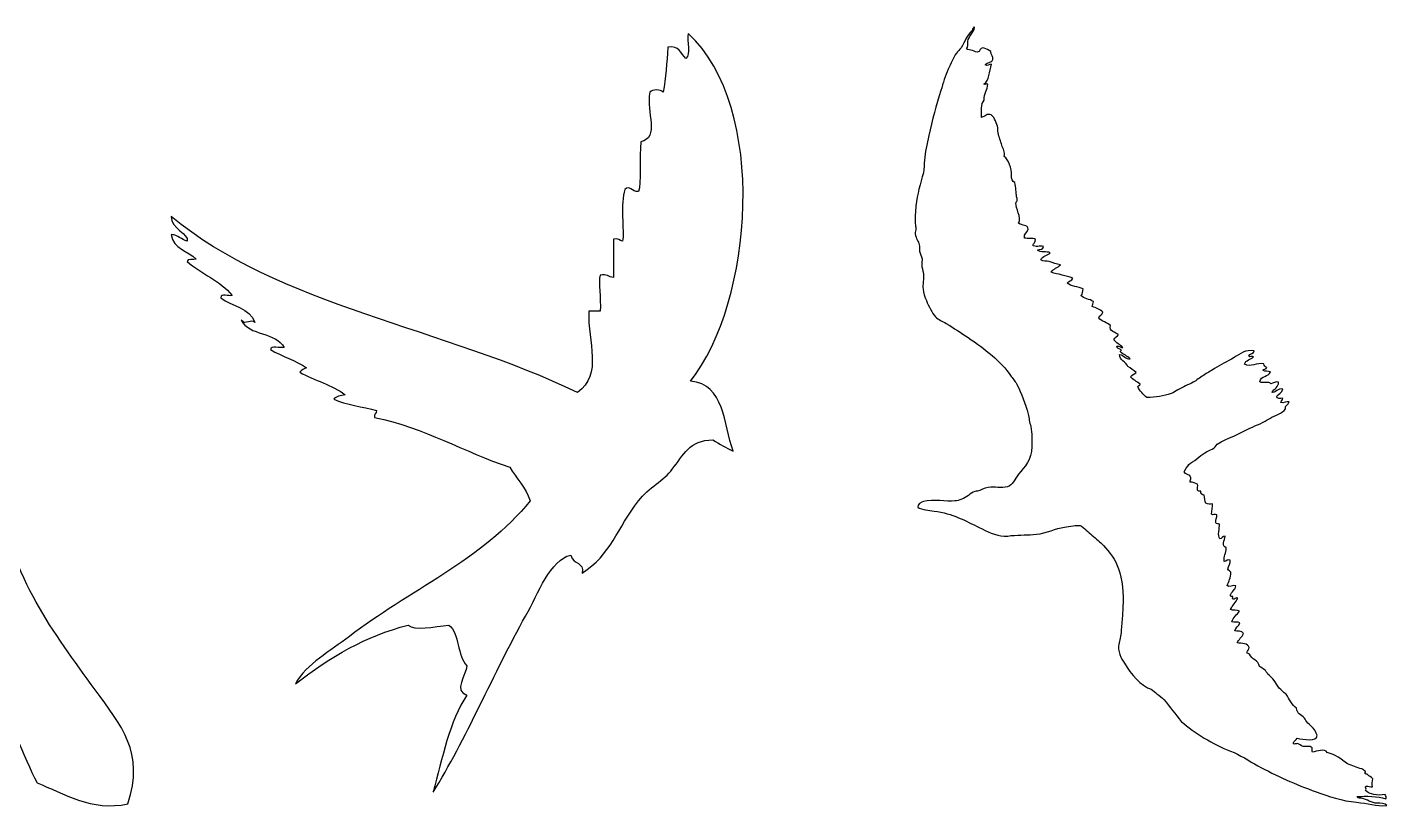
# Model space of a CAD drawing. Header units: centimetres. Extents: x -64 to 65, y -66 to 66.
# Drawn here: x -0.64 to 8.38, y 54.73 to 59.93 of the extents above; entities that cross this region are included whole.
import ezdxf

# ---------------------------------------------------------------- set-up
doc = ezdxf.new("R2010")
doc.units = ezdxf.units.CM
doc.header["$MEASUREMENT"] = 0
doc.layers.add('Layer 1', color=7, linetype='Continuous')

msp = doc.modelspace()

# ---------------------------------------------------------------- linework, layer by layer
at = {"layer": 'Layer 1'}
for points, knots in [([(0.02969, 54.78486), (-0.20883, 54.73226), (-0.39989, 54.85791), (-0.57128, 54.92355), (-0.57128, 54.92355), (-0.66169, 55.1031), (-0.7531, 55.34278), (-0.86409, 55.60157), (-0.86409, 55.60157), (-0.95405, 55.81141), (-1.03528, 56.11248), (-1.15685, 56.26417), (-1.15685, 56.26417), (-1.22842, 56.35349), (-1.37481, 56.41461), (-1.49586, 56.49531), (-1.49586, 56.49531), (-1.61744, 56.57635), (-1.73621, 56.70153), (-1.88115, 56.68023), (-1.88115, 56.68023), (-2.07321, 56.65203), (-2.13327, 56.36172), (-2.28178, 56.24877), (-2.28178, 56.24877), (-2.28178, 56.19225), (-2.28178, 56.13577), (-2.28178, 56.07925), (-2.28178, 56.07925), (-2.31536, 56.03065), (-2.37132, 56.00437), (-2.43587, 55.98678), (-2.43587, 55.98678), (-2.37832, 56.04221), (-2.34258, 56.11947), (-2.35882, 56.24874), (-2.35882, 56.24874), (-2.46449, 56.28922), (-2.64306, 56.2788), (-2.60536, 56.12544), (-2.60536, 56.12544), (-2.67987, 56.2816), (-2.50238, 56.38611), (-2.35882, 56.32576), (-2.35882, 56.32576), (-2.21592, 56.43969), (-2.11509, 56.59574), (-2.00438, 56.74184), (-2.00438, 56.74184), (-2.51476, 56.89472), (-3.01504, 57.48053), (-3.09843, 58.08248), (-3.09843, 58.08248), (-3.11031, 58.16802), (-3.11565, 58.30129), (-3.09843, 58.37527), (-3.09843, 58.37527), (-3.06086, 58.53698), (-2.94198, 58.66401), (-2.95976, 58.82215), (-2.95976, 58.82215), (-2.97304, 58.94071), (-3.09398, 59.02376), (-3.11385, 59.13034), (-3.11385, 59.13034), (-3.2291, 59.16402), (-3.40947, 59.13264), (-3.49911, 59.19199), (-3.49911, 59.19199), (-3.42175, 59.3182), (-3.2884, 59.28788), (-3.1755, 59.34608), (-3.1755, 59.34608), (-3.08684, 59.39183), (-3.05858, 59.48208), (-2.97516, 59.5464), (-2.97516, 59.5464), (-2.76146, 59.71129), (-2.40824, 59.66975), (-2.26631, 59.93163), (-2.26631, 59.93163), (-2.14164, 59.77418), (-2.3536, 59.5633), (-2.35878, 59.42313), (-2.35878, 59.42313), (-2.36137, 59.35238), (-2.27731, 59.18778), (-2.22009, 59.08412), (-2.22009, 59.08412), (-2.16043, 58.97598), (-2.11153, 58.84531), (-2.066, 58.77596), (-2.066, 58.77596), (-1.95675, 58.60959), (-1.71921, 58.52805), (-1.5729, 58.34448), (-1.5729, 58.34448), (-1.4812, 58.22941), (-1.37952, 58.04402), (-1.29554, 57.86677), (-1.29554, 57.86677), (-1.21294, 57.69246), (-1.09311, 57.53056), (-1.03358, 57.38906), (-1.03358, 57.38906), (-0.98519, 57.27412), (-0.97818, 57.15895), (-0.94111, 57.05005), (-0.94111, 57.05005), (-0.91661, 56.97798), (-0.84684, 56.90844), (-0.83324, 56.83431), (-0.83324, 56.83431), (-0.72915, 56.26696), (-0.47084, 55.93195), (-0.18604, 55.53992), (-0.18604, 55.53992), (-0.01656, 55.30662), (0.14536, 55.1239), (0.02969, 54.78486)], [0, 0, 0, 0, 0.0322581, 0.0322581, 0.0322581, 0.0322581, 0.0645161, 0.0645161, 0.0645161, 0.0645161, 0.0967742, 0.0967742, 0.0967742, 0.0967742, 0.1290323, 0.1290323, 0.1290323, 0.1290323, 0.1612903, 0.1612903, 0.1612903, 0.1612903, 0.1935484, 0.1935484, 0.1935484, 0.1935484, 0.2258065, 0.2258065, 0.2258065, 0.2258065, 0.2580645, 0.2580645, 0.2580645, 0.2580645, 0.2903226, 0.2903226, 0.2903226, 0.2903226, 0.3225806, 0.3225806, 0.3225806, 0.3225806, 0.3548387, 0.3548387, 0.3548387, 0.3548387, 0.3870968, 0.3870968, 0.3870968, 0.3870968, 0.4193548, 0.4193548, 0.4193548, 0.4193548, 0.4516129, 0.4516129, 0.4516129, 0.4516129, 0.483871, 0.483871, 0.483871, 0.483871, 0.516129, 0.516129, 0.516129, 0.516129, 0.5483871, 0.5483871, 0.5483871, 0.5483871, 0.5806452, 0.5806452, 0.5806452, 0.5806452, 0.6129032, 0.6129032, 0.6129032, 0.6129032, 0.6451613, 0.6451613, 0.6451613, 0.6451613, 0.6774194, 0.6774194, 0.6774194, 0.6774194, 0.7096774, 0.7096774, 0.7096774, 0.7096774, 0.7419355, 0.7419355, 0.7419355, 0.7419355, 0.7741935, 0.7741935, 0.7741935, 0.7741935, 0.8064516, 0.8064516, 0.8064516, 0.8064516, 0.8387097, 0.8387097, 0.8387097, 0.8387097, 0.8709677, 0.8709677, 0.8709677, 0.8709677, 0.9032258, 0.9032258, 0.9032258, 0.9032258, 0.9354839, 0.9354839, 0.9354839, 0.9354839, 1, 1, 1, 1]), ([(3.74407, 59.88979), (4.27485, 59.40933), (4.17809, 58.10801), (3.75902, 57.58572), (3.75902, 57.58572), (3.98931, 57.56664), (3.97595, 57.30394), (4.04326, 57.12191), (4.04326, 57.12191), (3.99603, 57.14448), (3.95179, 57.17006), (3.90864, 57.19673), (3.90864, 57.19673), (3.75444, 57.19781), (3.70988, 57.0941), (3.63932, 57.00221), (3.63932, 57.00221), (3.58532, 56.93191), (3.48216, 56.87883), (3.41487, 56.79274), (3.41487, 56.79274), (3.27234, 56.61023), (3.23323, 56.43394), (3.04083, 56.31398), (3.04083, 56.31398), (3.05678, 56.39193), (2.98643, 56.3637), (2.96606, 56.43368), (2.96606, 56.43368), (2.82948, 56.40201), (2.75212, 56.18074), (2.66682, 56.02971), (2.66682, 56.02971), (2.45801, 55.66006), (2.26775, 55.20077), (2.05338, 54.86271), (2.05338, 54.86271), (2.11664, 55.08872), (2.16162, 55.33295), (2.27775, 55.50604), (2.27775, 55.50604), (2.18499, 55.53435), (2.27328, 55.63516), (2.27775, 55.70054), (2.27775, 55.70054), (2.21041, 55.76285), (2.23211, 55.91424), (2.15811, 55.96986), (2.15811, 55.96986), (2.05892, 55.9602), (1.92763, 55.92774), (1.88879, 55.96986), (1.88879, 55.96986), (1.60442, 55.89541), (1.3778, 55.76301), (1.14071, 55.58087), (1.14071, 55.58087), (1.21612, 55.71483), (1.37103, 55.79545), (1.49978, 55.89506), (1.49978, 55.89506), (1.87671, 56.18663), (2.38918, 56.40711), (2.6967, 56.79276), (2.6967, 56.79276), (2.66934, 56.88507), (2.60431, 56.93971), (2.56205, 57.01718), (2.56205, 57.01718), (2.25217, 57.11627), (2.00433, 57.27737), (1.66432, 57.34632), (1.66432, 57.34632), (1.66017, 57.3705), (1.67848, 57.37209), (1.67932, 57.39122), (1.67932, 57.39122), (1.58801, 57.41961), (1.47583, 57.4271), (1.39503, 57.46604), (1.39503, 57.46604), (1.4077, 57.48827), (1.44321, 57.48768), (1.46985, 57.49596), (1.46985, 57.49596), (1.38574, 57.5615), (1.26506, 57.59042), (1.17061, 57.64556), (1.17061, 57.64556), (1.18154, 57.65953), (1.19778, 57.66823), (1.21548, 57.67548), (1.21548, 57.67548), (1.14238, 57.7221), (1.05141, 57.75078), (0.97608, 57.79515), (0.97608, 57.79515), (0.97793, 57.8282), (1.03953, 57.8015), (1.06585, 57.8101), (1.06585, 57.8101), (1.01394, 57.91281), (0.83251, 57.88596), (0.78158, 57.98967), (0.78158, 57.98967), (0.81304, 57.95324), (0.8481, 58.0029), (0.87135, 57.97469), (0.87135, 57.97469), (0.84092, 58.07391), (0.71652, 58.0792), (0.64696, 58.13926), (0.64696, 58.13926), (0.64442, 58.17172), (0.70004, 58.14603), (0.72176, 58.15424), (0.72176, 58.15424), (0.64403, 58.25108), (0.51665, 58.2982), (0.42249, 58.37866), (0.42249, 58.37866), (0.42717, 58.39898), (0.46001, 58.39107), (0.48239, 58.39361), (0.48239, 58.39361), (0.43212, 58.45306), (0.32861, 58.45931), (0.31777, 58.55821), (0.31777, 58.55821), (0.36375, 58.55432), (0.38508, 58.52572), (0.42249, 58.51331), (0.42249, 58.51331), (0.4399, 58.56109), (0.31536, 58.5953), (0.31777, 58.67788), (0.31777, 58.67788), (1.01749, 58.0909), (2.14435, 57.93104), (3.01086, 57.51088), (3.01086, 57.51088), (3.18191, 57.6309), (3.07582, 57.84468), (3.08568, 58.04949), (3.08568, 58.04949), (3.11058, 58.04949), (3.13555, 58.04949), (3.16045, 58.04949), (3.16045, 58.04949), (3.16886, 58.14), (3.14693, 58.23787), (3.16045, 58.28889), (3.16045, 58.28889), (3.2062, 58.29969), (3.21503, 58.2736), (3.25025, 58.27394), (3.25025, 58.27394), (3.25025, 58.35871), (3.25025, 58.44351), (3.25025, 58.52828), (3.25025, 58.52828), (3.28155, 58.53463), (3.28988, 58.51801), (3.3101, 58.51333), (3.3101, 58.51333), (3.32082, 58.57911), (3.29391, 58.7672), (3.32505, 58.85745), (3.32505, 58.85745), (3.35661, 58.89044), (3.36926, 58.83824), (3.41482, 58.8425), (3.41482, 58.8425), (3.43591, 58.89555), (3.42122, 59.07147), (3.42977, 59.17164), (3.42977, 59.17164), (3.55825, 59.20196), (3.46448, 59.36452), (3.48965, 59.50078), (3.48965, 59.50078), (3.50881, 59.52123), (3.56027, 59.52123), (3.57942, 59.50078), (3.57942, 59.50078), (3.59352, 59.5964), (3.60532, 59.69432), (3.60934, 59.80002), (3.60934, 59.80002), (3.68827, 59.81412), (3.6934, 59.75438), (3.72901, 59.7252), (3.72901, 59.7252), (3.76333, 59.7508), (3.73459, 59.83938), (3.74407, 59.88979)], [0, 0, 0, 0, 0.02, 0.02, 0.02, 0.02, 0.04, 0.04, 0.04, 0.04, 0.06, 0.06, 0.06, 0.06, 0.08, 0.08, 0.08, 0.08, 0.1, 0.1, 0.1, 0.1, 0.12, 0.12, 0.12, 0.12, 0.14, 0.14, 0.14, 0.14, 0.16, 0.16, 0.16, 0.16, 0.18, 0.18, 0.18, 0.18, 0.2, 0.2, 0.2, 0.2, 0.22, 0.22, 0.22, 0.22, 0.24, 0.24, 0.24, 0.24, 0.26, 0.26, 0.26, 0.26, 0.28, 0.28, 0.28, 0.28, 0.3, 0.3, 0.3, 0.3, 0.32, 0.32, 0.32, 0.32, 0.34, 0.34, 0.34, 0.34, 0.36, 0.36, 0.36, 0.36, 0.38, 0.38, 0.38, 0.38, 0.4, 0.4, 0.4, 0.4, 0.42, 0.42, 0.42, 0.42, 0.44, 0.44, 0.44, 0.44, 0.46, 0.46, 0.46, 0.46, 0.48, 0.48, 0.48, 0.48, 0.5, 0.5, 0.5, 0.5, 0.52, 0.52, 0.52, 0.52, 0.54, 0.54, 0.54, 0.54, 0.56, 0.56, 0.56, 0.56, 0.58, 0.58, 0.58, 0.58, 0.6, 0.6, 0.6, 0.6, 0.62, 0.62, 0.62, 0.62, 0.64, 0.64, 0.64, 0.64, 0.66, 0.66, 0.66, 0.66, 0.68, 0.68, 0.68, 0.68, 0.7, 0.7, 0.7, 0.7, 0.72, 0.72, 0.72, 0.72, 0.74, 0.74, 0.74, 0.74, 0.76, 0.76, 0.76, 0.76, 0.78, 0.78, 0.78, 0.78, 0.8, 0.8, 0.8, 0.8, 0.82, 0.82, 0.82, 0.82, 0.84, 0.84, 0.84, 0.84, 0.86, 0.86, 0.86, 0.86, 0.88, 0.88, 0.88, 0.88, 0.9, 0.9, 0.9, 0.9, 0.92, 0.92, 0.92, 0.92, 0.94, 0.94, 0.94, 0.94, 0.96, 0.96, 0.96, 0.96, 1, 1, 1, 1]), ([(5.63838, 59.93162), (5.64095, 59.93196), (5.64232, 59.93112), (5.64283, 59.92937), (5.64283, 59.92937), (5.63698, 59.89347), (5.60245, 59.87389), (5.59819, 59.8379), (5.59819, 59.8379), (5.59589, 59.81864), (5.60184, 59.80263), (5.58925, 59.78882), (5.58925, 59.78882), (5.59748, 59.77916), (5.61383, 59.78295), (5.62944, 59.77768), (5.62944, 59.77768), (5.6433, 59.77294), (5.65513, 59.75908), (5.67405, 59.77096), (5.67405, 59.77096), (5.68604, 59.8153), (5.72514, 59.78551), (5.74993, 59.77096), (5.74993, 59.77096), (5.75117, 59.74844), (5.76758, 59.7359), (5.76329, 59.71741), (5.76329, 59.71741), (5.75779, 59.69341), (5.7245, 59.70392), (5.71424, 59.68172), (5.71424, 59.68172), (5.72601, 59.6686), (5.74001, 59.68751), (5.7544, 59.68619), (5.7544, 59.68619), (5.74144, 59.63894), (5.73969, 59.58041), (5.70535, 59.55453), (5.70535, 59.55453), (5.71257, 59.54625), (5.72384, 59.56122), (5.7299, 59.55453), (5.7299, 59.55453), (5.73413, 59.51595), (5.7, 59.49672), (5.70757, 59.44743), (5.70757, 59.44743), (5.68273, 59.4255), (5.68815, 59.37086), (5.68974, 59.33366), (5.68974, 59.33366), (5.71165, 59.34162), (5.72702, 59.36141), (5.75218, 59.35149), (5.75218, 59.35149), (5.76768, 59.3454), (5.78663, 59.30519), (5.79459, 59.27563), (5.79459, 59.27563), (5.79866, 59.26034), (5.79594, 59.24565), (5.79904, 59.23099), (5.79904, 59.23099), (5.80497, 59.20326), (5.81613, 59.17548), (5.82359, 59.15066), (5.82359, 59.15066), (5.83134, 59.12476), (5.84693, 59.10581), (5.83923, 59.07483), (5.83923, 59.07483), (5.86773, 59.0561), (5.88834, 58.99567), (5.88828, 58.94987), (5.88828, 58.94987), (5.88828, 58.92492), (5.88884, 58.91053), (5.91061, 58.90301), (5.91061, 58.90301), (5.91606, 58.86875), (5.91799, 58.83689), (5.92175, 58.8071), (5.92175, 58.8071), (5.92257, 58.80088), (5.92699, 58.79429), (5.92625, 58.78702), (5.92625, 58.78702), (5.9254, 58.77943), (5.91815, 58.77249), (5.91731, 58.76472), (5.91731, 58.76472), (5.91421, 58.73538), (5.9566, 58.67008), (5.93514, 58.63309), (5.93514, 58.63309), (5.95776, 58.61436), (5.9979, 58.62552), (5.99763, 58.59293), (5.99763, 58.59293), (5.99739, 58.56867), (5.96588, 58.56864), (5.97308, 58.53493), (5.97308, 58.53493), (5.99467, 58.529), (6.03063, 58.53744), (6.04669, 58.52601), (6.04669, 58.52601), (6.04812, 58.50601), (6.03563, 58.49987), (6.02883, 58.48807), (6.02883, 58.48807), (6.04121, 58.46886), (6.07952, 58.48743), (6.10024, 58.47915), (6.10024, 58.47915), (6.10021, 58.45764), (6.075, 58.46124), (6.06005, 58.45462), (6.06005, 58.45462), (6.07579, 58.4361), (6.12249, 58.44864), (6.14482, 58.43676), (6.14482, 58.43676), (6.12889, 58.41623), (6.09156, 58.41713), (6.08238, 58.3899), (6.08238, 58.3899), (6.09712, 58.3767), (6.11958, 58.38284), (6.13813, 58.37873), (6.13813, 58.37873), (6.16348, 58.37312), (6.1879, 58.36008), (6.21179, 58.35643), (6.21179, 58.35643), (6.19332, 58.33915), (6.16655, 58.33024), (6.15154, 58.30957), (6.15154, 58.30957), (6.1725, 58.29727), (6.19879, 58.29743), (6.22292, 58.28949), (6.22292, 58.28949), (6.24679, 58.28166), (6.27137, 58.27732), (6.2943, 58.26943), (6.2943, 58.26943), (6.28909, 58.25086), (6.26461, 58.25152), (6.25633, 58.23593), (6.25633, 58.23593), (6.28244, 58.21368), (6.33015, 58.21307), (6.36349, 58.19802), (6.36349, 58.19802), (6.35598, 58.17852), (6.36378, 58.16728), (6.34783, 58.15338), (6.34783, 58.15338), (6.36701, 58.13166), (6.40776, 58.13147), (6.43038, 58.11322), (6.43038, 58.11322), (6.43025, 58.10073), (6.424, 58.09433), (6.42369, 58.08197), (6.42369, 58.08197), (6.4474, 58.06998), (6.47531, 58.06221), (6.49285, 58.04406), (6.49285, 58.04406), (6.49113, 58.02422), (6.47118, 58.0226), (6.46605, 58.00612), (6.46605, 58.00612), (6.48317, 57.98014), (6.5228, 57.97657), (6.54413, 57.95482), (6.54413, 57.95482), (6.53267, 57.91368), (6.57686, 57.91069), (6.59768, 57.8946), (6.59768, 57.8946), (6.5895, 57.88119), (6.57188, 57.87724), (6.56643, 57.8611), (6.56643, 57.8611), (6.57992, 57.83739), (6.60831, 57.82861), (6.62668, 57.8098), (6.62668, 57.8098), (6.61374, 57.80491), (6.60377, 57.82062), (6.58652, 57.81872), (6.58652, 57.81872), (6.58192, 57.80464), (6.60327, 57.79861), (6.61552, 57.79417), (6.61552, 57.79417), (6.6166, 57.78713), (6.60869, 57.78912), (6.61107, 57.78078), (6.61107, 57.78078), (6.6279, 57.76115), (6.65748, 57.75432), (6.67351, 57.73392), (6.67351, 57.73392), (6.64319, 57.72757), (6.6334, 57.76064), (6.60437, 57.76292), (6.60437, 57.76292), (6.60355, 57.72559), (6.64565, 57.71207), (6.66012, 57.68259), (6.66012, 57.68259), (6.67946, 57.6715), (6.69669, 57.65814), (6.71367, 57.64468), (6.71367, 57.64468), (6.70584, 57.63018), (6.68496, 57.62875), (6.67573, 57.61568), (6.67573, 57.61568), (6.69407, 57.5961), (6.71894, 57.58303), (6.74042, 57.5666), (6.74042, 57.5666), (6.74185, 57.55477), (6.72912, 57.55707), (6.72481, 57.55099), (6.72481, 57.55099), (6.73693, 57.51853), (6.7627, 57.49966), (6.785, 57.47736), (6.785, 57.47736), (6.84792, 57.47704), (6.89493, 57.48903), (6.94566, 57.50414), (6.94566, 57.50414), (6.9646, 57.50978), (6.97516, 57.52057), (6.99032, 57.52867), (6.99032, 57.52867), (7.02506, 57.54735), (7.0593, 57.56285), (7.0929, 57.58), (7.0929, 57.58), (7.11372, 57.59058), (7.13595, 57.6095), (7.15987, 57.62464), (7.15987, 57.62464), (7.18532, 57.64067), (7.20694, 57.65261), (7.2335, 57.66928), (7.2335, 57.66928), (7.27438, 57.69492), (7.31661, 57.71548), (7.36288, 57.74291), (7.36288, 57.74291), (7.4018, 57.76596), (7.43911, 57.79776), (7.49676, 57.78755), (7.49676, 57.78755), (7.49491, 57.76562), (7.46588, 57.77083), (7.46104, 57.75183), (7.46104, 57.75183), (7.46506, 57.74082), (7.4839, 57.7558), (7.49231, 57.74738), (7.49231, 57.74738), (7.47485, 57.72836), (7.43878, 57.72801), (7.43204, 57.6983), (7.43204, 57.6983), (7.47498, 57.6738), (7.51258, 57.71256), (7.5615, 57.70052), (7.5615, 57.70052), (7.56322, 57.68994), (7.56766, 57.68158), (7.57936, 57.67599), (7.57936, 57.67599), (7.57812, 57.66308), (7.55825, 57.66882), (7.557, 57.65588), (7.557, 57.65588), (7.56692, 57.64845), (7.58997, 57.65506), (7.60386, 57.64699), (7.60386, 57.64699), (7.59277, 57.61344), (7.5379, 57.62368), (7.5347, 57.58227), (7.5347, 57.58227), (7.55587, 57.5661), (7.59471, 57.58968), (7.60608, 57.56888), (7.60608, 57.56888), (7.62235, 57.57274), (7.63804, 57.58647), (7.65741, 57.58005), (7.65741, 57.58005), (7.6618, 57.54724), (7.62778, 57.53391), (7.61275, 57.51311), (7.61275, 57.51311), (7.63535, 57.50298), (7.65627, 57.54348), (7.68638, 57.53317), (7.68638, 57.53317), (7.68246, 57.50663), (7.65513, 57.50343), (7.64399, 57.48409), (7.64399, 57.48409), (7.6519, 57.46814), (7.66714, 57.46819), (7.68638, 57.47295), (7.68638, 57.47295), (7.68789, 57.45729), (7.67238, 57.45869), (7.67299, 57.44395), (7.67299, 57.44395), (7.69236, 57.43456), (7.70969, 57.45742), (7.72874, 57.44837), (7.72874, 57.44837), (7.72477, 57.42964), (7.69805, 57.4257), (7.70421, 57.40373), (7.70421, 57.40373), (7.68283, 57.3687), (7.63859, 57.36066), (7.59933, 57.33904), (7.59933, 57.33904), (7.5783, 57.32745), (7.55856, 57.31277), (7.53689, 57.30335), (7.53689, 57.30335), (7.51411, 57.29343), (7.48932, 57.28581), (7.46773, 57.27435), (7.46773, 57.27435), (7.40111, 57.23903), (7.32134, 57.2063), (7.25133, 57.16947), (7.25133, 57.16947), (7.23866, 57.13888), (7.20167, 57.13142), (7.16875, 57.1115), (7.16875, 57.1115), (7.15171, 57.10118), (7.13557, 57.08586), (7.11745, 57.07134), (7.11745, 57.07134), (7.09866, 57.05629), (7.0748, 57.04565), (7.06392, 57.0334), (7.06392, 57.0334), (7.05731, 57.02599), (7.03098, 56.99207), (7.03267, 56.98432), (7.03267, 56.98432), (7.03669, 56.96585), (7.07453, 56.97122), (7.07731, 56.94641), (7.07731, 56.94641), (7.07667, 56.93591), (7.0708, 56.93061), (7.07284, 56.91741), (7.07284, 56.91741), (7.0929, 56.91889), (7.10393, 56.90968), (7.12192, 56.90402), (7.12192, 56.90402), (7.12401, 56.88849), (7.11613, 56.87627), (7.12192, 56.86386), (7.12192, 56.86386), (7.12338, 56.85635), (7.13261, 56.85672), (7.14198, 56.85714), (7.14198, 56.85714), (7.14172, 56.83812), (7.15278, 56.83214), (7.16431, 56.83039), (7.16431, 56.83039), (7.16876, 56.81327), (7.16817, 56.79113), (7.17548, 56.77686), (7.17548, 56.77686), (7.19527, 56.77406), (7.20117, 56.76659), (7.22012, 56.77236), (7.22012, 56.77236), (7.22314, 56.75294), (7.21493, 56.72757), (7.21343, 56.70542), (7.21343, 56.70542), (7.22071, 56.69455), (7.23902, 56.70849), (7.24912, 56.701), (7.24912, 56.701), (7.2492, 56.68084), (7.24145, 56.66854), (7.24245, 56.64745), (7.24245, 56.64745), (7.24309, 56.63695), (7.26084, 56.64353), (7.26698, 56.63853), (7.26698, 56.63853), (7.26846, 56.61194), (7.25097, 56.56503), (7.26923, 56.54037), (7.26923, 56.54037), (7.28532, 56.54212), (7.28423, 56.56103), (7.30495, 56.5582), (7.30495, 56.5582), (7.29942, 56.53243), (7.27704, 56.49229), (7.31164, 56.48234), (7.31164, 56.48234), (7.31487, 56.44554), (7.28984, 56.42551), (7.29823, 56.39087), (7.29823, 56.39087), (7.31183, 56.39259), (7.32178, 56.40839), (7.33842, 56.39979), (7.33842, 56.39979), (7.3399, 56.38119), (7.32747, 56.35923), (7.32276, 56.33954), (7.32276, 56.33954), (7.32453, 56.3279), (7.33864, 56.32859), (7.34287, 56.31948), (7.34287, 56.31948), (7.34327, 56.28191), (7.32713, 56.26082), (7.31834, 56.23246), (7.31834, 56.23246), (7.32853, 56.2168), (7.35967, 56.23659), (7.37409, 56.23021), (7.37409, 56.23021), (7.37465, 56.20494), (7.34472, 56.19126), (7.3384, 56.16552), (7.3384, 56.16552), (7.3402, 56.15515), (7.34795, 56.16224), (7.35401, 56.15883), (7.35401, 56.15883), (7.35943, 56.15423), (7.34777, 56.14639), (7.35401, 56.14097), (7.35401, 56.14097), (7.36864, 56.13885), (7.37446, 56.15534), (7.38748, 56.14766), (7.38748, 56.14766), (7.37534, 56.11967), (7.35274, 56.10207), (7.34062, 56.07403), (7.34062, 56.07403), (7.35433, 56.06469), (7.38454, 56.07183), (7.39862, 56.06289), (7.39862, 56.06289), (7.38536, 56.03738), (7.35274, 56.01963), (7.34954, 55.99151), (7.34954, 55.99151), (7.36295, 55.98558), (7.39013, 55.99339), (7.40087, 55.98484), (7.40087, 55.98484), (7.39521, 55.96148), (7.37356, 55.95412), (7.3674, 55.93129), (7.3674, 55.93129), (7.38399, 55.92722), (7.41659, 55.93547), (7.42537, 55.91346), (7.42537, 55.91346), (7.41664, 55.88721), (7.39248, 55.87642), (7.38298, 55.85099), (7.38298, 55.85099), (7.41751, 55.84908), (7.45365, 55.84877), (7.46331, 55.82197), (7.46331, 55.82197), (7.46151, 55.80742), (7.45193, 55.80059), (7.44765, 55.7885), (7.44765, 55.7885), (7.45085, 55.78199), (7.45995, 55.78141), (7.46554, 55.77736), (7.46554, 55.77736), (7.47906, 55.74106), (7.52549, 55.73767), (7.53245, 55.69478), (7.53245, 55.69478), (7.55452, 55.68189), (7.57695, 55.66938), (7.586, 55.64348), (7.586, 55.64348), (7.62127, 55.623), (7.63929, 55.58519), (7.66183, 55.55199), (7.66183, 55.55199), (7.67879, 55.5399), (7.6898, 55.52191), (7.70869, 55.51183), (7.70869, 55.51183), (7.72965, 55.47852), (7.74568, 55.44026), (7.77783, 55.41814), (7.77783, 55.41814), (7.7782, 55.38483), (7.80828, 55.37499), (7.82913, 55.35342), (7.82913, 55.35342), (7.83646, 55.34583), (7.84239, 55.32916), (7.85146, 55.31995), (7.85146, 55.31995), (7.86392, 55.30733), (7.88652, 55.29373), (7.89832, 55.27309), (7.89832, 55.27309), (7.90486, 55.26166), (7.91388, 55.24274), (7.91393, 55.23965), (7.91393, 55.23965), (7.91488, 55.19462), (7.82268, 55.21293), (7.78227, 55.21954), (7.78227, 55.21954), (7.77372, 55.20803), (7.75967, 55.20197), (7.75549, 55.1861), (7.75549, 55.1861), (7.76269, 55.17562), (7.77491, 55.18531), (7.78454, 55.18388), (7.78454, 55.18388), (7.79721, 55.18195), (7.80692, 55.1693), (7.82023, 55.16602), (7.82023, 55.16602), (7.84174, 55.16073), (7.86357, 55.17208), (7.88045, 55.1571), (7.88045, 55.1571), (7.88474, 55.1521), (7.87611, 55.1354), (7.8827, 55.12808), (7.8827, 55.12808), (7.9131, 55.13255), (7.96305, 55.15456), (7.98086, 55.12588), (7.98086, 55.12588), (8.03603, 55.11112), (8.07606, 55.08124), (8.11471, 55.05002), (8.11471, 55.05002), (8.14826, 55.04039), (8.1748, 55.0238), (8.21067, 55.01655), (8.21067, 55.01655), (8.21789, 55.00964), (8.22678, 55.00438), (8.23522, 54.99866), (8.23522, 54.99866), (8.23689, 54.99181), (8.22911, 54.9944), (8.23077, 54.98752), (8.23077, 54.98752), (8.23368, 54.98154), (8.24479, 54.98371), (8.2486, 54.9786), (8.2486, 54.9786), (8.25514, 54.96505), (8.27548, 54.96529), (8.28204, 54.95182), (8.28204, 54.95182), (8.28212, 54.93134), (8.27408, 54.91864), (8.27984, 54.89827), (8.27984, 54.89827), (8.2669, 54.89375), (8.25336, 54.90332), (8.23745, 54.90274), (8.23745, 54.90274), (8.22708, 54.89324), (8.24536, 54.88501), (8.2352, 54.87374), (8.2352, 54.87374), (8.26084, 54.84495), (8.31391, 54.83834), (8.36463, 54.84696), (8.36463, 54.84696), (8.36992, 54.84061), (8.37352, 54.82751), (8.36908, 54.81794), (8.36908, 54.81794), (8.31288, 54.8372), (8.23959, 54.83643), (8.1794, 54.83358), (8.1794, 54.83358), (8.18154, 54.81593), (8.20012, 54.82482), (8.21067, 54.82241), (8.21067, 54.82241), (8.2439, 54.81487), (8.27171, 54.78913), (8.3133, 54.78897), (8.3133, 54.78897), (8.33484, 54.78889), (8.36339, 54.79177), (8.37577, 54.77336), (8.37577, 54.77336), (8.30436, 54.76759), (8.24734, 54.7895), (8.17498, 54.79564), (8.17498, 54.79564), (8.07997, 54.80371), (7.99033, 54.83541), (7.90722, 54.86483), (7.90722, 54.86483), (7.76987, 54.91341), (7.64478, 54.97185), (7.52127, 55.03662), (7.52127, 55.03662), (7.45978, 55.06882), (7.40311, 55.1115), (7.34053, 55.13475), (7.34053, 55.13475), (7.22062, 55.17941), (7.10405, 55.25352), (7.01255, 55.33112), (7.01255, 55.33112), (6.97429, 55.37877), (6.93733, 55.42902), (6.89875, 55.47611), (6.89875, 55.47611), (6.88817, 55.4891), (6.86803, 55.50111), (6.85192, 55.51405), (6.85192, 55.51405), (6.83922, 55.52426), (6.82694, 55.53749), (6.81395, 55.5453), (6.81395, 55.5453), (6.80683, 55.54956), (6.79691, 55.55017), (6.78942, 55.55422), (6.78942, 55.55422), (6.71822, 55.59261), (6.662, 55.67201), (6.61982, 55.74385), (6.61982, 55.74385), (6.61045, 55.75983), (6.60021, 55.78692), (6.59752, 55.81079), (6.59752, 55.81079), (6.59432, 55.83955), (6.60525, 55.86305), (6.61093, 55.89559), (6.61093, 55.89559), (6.61657, 55.92798), (6.61556, 55.95298), (6.61982, 55.99153), (6.61982, 55.99153), (6.62334, 56.02275), (6.62403, 56.05863), (6.62654, 56.08969), (6.62654, 56.08969), (6.63368, 56.1778), (6.61929, 56.27503), (6.59752, 56.34181), (6.59752, 56.34181), (6.57765, 56.40282), (6.53685, 56.4527), (6.49714, 56.49797), (6.49714, 56.49797), (6.47727, 56.52062), (6.44827, 56.53964), (6.42131, 56.56491), (6.42131, 56.56491), (6.41004, 56.57544), (6.39811, 56.58639), (6.38334, 56.59841), (6.38334, 56.59841), (6.37077, 56.60862), (6.3531, 56.62741), (6.34318, 56.62966), (6.34318, 56.62966), (6.32267, 56.63426), (6.27166, 56.62273), (6.23833, 56.61849), (6.23833, 56.61849), (6.1815, 56.61132), (6.12067, 56.57761), (6.05315, 56.57163), (6.05315, 56.57163), (5.99626, 56.5666), (5.94713, 56.56801), (5.88358, 56.56271), (5.88358, 56.56271), (5.87313, 56.56184), (5.85696, 56.5567), (5.83894, 56.55824), (5.83894, 56.55824), (5.78269, 56.563), (5.72382, 56.59155), (5.67381, 56.61626), (5.67381, 56.61626), (5.58197, 56.66161), (5.49842, 56.70836), (5.37486, 56.72556), (5.37486, 56.72556), (5.35385, 56.72847), (5.33901, 56.72924), (5.31686, 56.73448), (5.31686, 56.73448), (5.30681, 56.73689), (5.27246, 56.7398), (5.26778, 56.75012), (5.26778, 56.75012), (5.25894, 56.76949), (5.294, 56.78528), (5.30347, 56.78806), (5.30347, 56.78806), (5.37157, 56.80793), (5.45526, 56.78399), (5.51323, 56.79251), (5.51323, 56.79251), (5.52802, 56.79468), (5.53765, 56.79672), (5.55787, 56.80365), (5.55787, 56.80365), (5.59097, 56.81503), (5.61391, 56.84358), (5.64487, 56.85498), (5.64487, 56.85498), (5.65006, 56.85686), (5.65733, 56.85572), (5.66273, 56.85718), (5.66273, 56.85718), (5.68271, 56.86263), (5.70639, 56.87676), (5.73414, 56.88173), (5.73414, 56.88173), (5.77547, 56.88916), (5.81981, 56.87334), (5.8613, 56.8862), (5.8613, 56.8862), (5.89421, 56.89636), (5.91006, 56.93689), (5.93491, 56.96875), (5.93491, 56.96875), (5.97701, 57.02265), (6.02119, 57.0595), (6.02191, 57.15393), (6.02191, 57.15393), (6.02225, 57.19222), (6.0263, 57.24005), (6.01524, 57.28556), (6.01524, 57.28556), (6.00852, 57.31337), (6.00344, 57.34107), (5.99741, 57.36814), (5.99741, 57.36814), (5.98164, 57.43886), (5.95203, 57.50533), (5.92603, 57.55999), (5.92603, 57.55999), (5.91701, 57.57888), (5.89981, 57.59748), (5.88581, 57.61801), (5.88581, 57.61801), (5.84969, 57.67116), (5.80879, 57.71273), (5.75865, 57.75636), (5.75865, 57.75636), (5.70886, 57.79967), (5.65602, 57.83716), (5.60024, 57.8746), (5.60024, 57.8746), (5.55314, 57.90624), (5.50547, 57.93876), (5.45522, 57.96832), (5.45522, 57.96832), (5.42868, 57.98393), (5.40251, 57.99261), (5.38384, 58.01296), (5.38384, 58.01296), (5.36119, 58.03762), (5.3387, 58.08453), (5.32362, 58.12006), (5.32362, 58.12006), (5.31417, 58.14236), (5.30301, 58.17634), (5.30132, 58.19589), (5.30132, 58.19589), (5.29859, 58.22769), (5.30801, 58.26452), (5.30352, 58.30077), (5.30352, 58.30077), (5.30114, 58.32011), (5.29296, 58.33927), (5.29241, 58.35874), (5.29241, 58.35874), (5.29199, 58.37165), (5.29596, 58.38388), (5.29461, 58.39668), (5.29461, 58.39668), (5.29292, 58.41335), (5.28265, 58.43041), (5.279, 58.44798), (5.279, 58.44798), (5.27601, 58.46237), (5.27942, 58.47772), (5.27675, 58.49039), (5.27675, 58.49039), (5.27204, 58.51304), (5.25333, 58.53177), (5.24997, 58.5618), (5.24997, 58.5618), (5.24865, 58.5736), (5.25423, 58.58564), (5.25444, 58.59749), (5.25444, 58.59749), (5.25465, 58.60863), (5.25044, 58.61977), (5.24997, 58.63093), (5.24997, 58.63093), (5.24851, 58.66736), (5.25074, 58.71144), (5.25444, 58.74917), (5.25444, 58.74917), (5.26166, 58.82333), (5.28439, 58.89559), (5.30349, 58.96782), (5.30349, 58.96782), (5.31058, 58.99444), (5.30722, 59.02349), (5.31021, 59.05037), (5.31021, 59.05037), (5.31587, 59.1012), (5.32759, 59.15766), (5.33921, 59.21325), (5.33921, 59.21325), (5.36085, 59.31686), (5.39086, 59.41677), (5.41954, 59.51223), (5.41954, 59.51223), (5.43444, 59.56173), (5.44944, 59.6114), (5.46862, 59.6528), (5.46862, 59.6528), (5.48539, 59.68897), (5.50362, 59.73088), (5.52217, 59.7599), (5.52217, 59.7599), (5.53087, 59.77355), (5.54537, 59.78268), (5.55339, 59.79559), (5.55339, 59.79559), (5.58001, 59.83851), (5.59437, 59.88224), (5.62925, 59.91158), (5.62925, 59.91158), (5.62951, 59.9173), (5.63052, 59.92222), (5.6337, 59.92497), (5.6337, 59.92497), (5.63473, 59.92786), (5.63782, 59.92842), (5.63838, 59.93162)], [0, 0, 0, 0, 0.0044843, 0.0044843, 0.0044843, 0.0044843, 0.0089686, 0.0089686, 0.0089686, 0.0089686, 0.0134529, 0.0134529, 0.0134529, 0.0134529, 0.0179372, 0.0179372, 0.0179372, 0.0179372, 0.0224215, 0.0224215, 0.0224215, 0.0224215, 0.0269058, 0.0269058, 0.0269058, 0.0269058, 0.0313901, 0.0313901, 0.0313901, 0.0313901, 0.0358744, 0.0358744, 0.0358744, 0.0358744, 0.0403587, 0.0403587, 0.0403587, 0.0403587, 0.044843, 0.044843, 0.044843, 0.044843, 0.0493274, 0.0493274, 0.0493274, 0.0493274, 0.0538117, 0.0538117, 0.0538117, 0.0538117, 0.058296, 0.058296, 0.058296, 0.058296, 0.0627803, 0.0627803, 0.0627803, 0.0627803, 0.0672646, 0.0672646, 0.0672646, 0.0672646, 0.0717489, 0.0717489, 0.0717489, 0.0717489, 0.0762332, 0.0762332, 0.0762332, 0.0762332, 0.0807175, 0.0807175, 0.0807175, 0.0807175, 0.0852018, 0.0852018, 0.0852018, 0.0852018, 0.0896861, 0.0896861, 0.0896861, 0.0896861, 0.0941704, 0.0941704, 0.0941704, 0.0941704, 0.0986547, 0.0986547, 0.0986547, 0.0986547, 0.103139, 0.103139, 0.103139, 0.103139, 0.1076233, 0.1076233, 0.1076233, 0.1076233, 0.1121076, 0.1121076, 0.1121076, 0.1121076, 0.1165919, 0.1165919, 0.1165919, 0.1165919, 0.1210762, 0.1210762, 0.1210762, 0.1210762, 0.1255605, 0.1255605, 0.1255605, 0.1255605, 0.1300448, 0.1300448, 0.1300448, 0.1300448, 0.1345291, 0.1345291, 0.1345291, 0.1345291, 0.1390135, 0.1390135, 0.1390135, 0.1390135, 0.1434978, 0.1434978, 0.1434978, 0.1434978, 0.1479821, 0.1479821, 0.1479821, 0.1479821, 0.1524664, 0.1524664, 0.1524664, 0.1524664, 0.1569507, 0.1569507, 0.1569507, 0.1569507, 0.161435, 0.161435, 0.161435, 0.161435, 0.1659193, 0.1659193, 0.1659193, 0.1659193, 0.1704036, 0.1704036, 0.1704036, 0.1704036, 0.1748879, 0.1748879, 0.1748879, 0.1748879, 0.1793722, 0.1793722, 0.1793722, 0.1793722, 0.1838565, 0.1838565, 0.1838565, 0.1838565, 0.1883408, 0.1883408, 0.1883408, 0.1883408, 0.1928251, 0.1928251, 0.1928251, 0.1928251, 0.1973094, 0.1973094, 0.1973094, 0.1973094, 0.2017937, 0.2017937, 0.2017937, 0.2017937, 0.206278, 0.206278, 0.206278, 0.206278, 0.2107623, 0.2107623, 0.2107623, 0.2107623, 0.2152466, 0.2152466, 0.2152466, 0.2152466, 0.2197309, 0.2197309, 0.2197309, 0.2197309, 0.2242152, 0.2242152, 0.2242152, 0.2242152, 0.2286996, 0.2286996, 0.2286996, 0.2286996, 0.2331839, 0.2331839, 0.2331839, 0.2331839, 0.2376682, 0.2376682, 0.2376682, 0.2376682, 0.2421525, 0.2421525, 0.2421525, 0.2421525, 0.2466368, 0.2466368, 0.2466368, 0.2466368, 0.2511211, 0.2511211, 0.2511211, 0.2511211, 0.2556054, 0.2556054, 0.2556054, 0.2556054, 0.2600897, 0.2600897, 0.2600897, 0.2600897, 0.264574, 0.264574, 0.264574, 0.264574, 0.2690583, 0.2690583, 0.2690583, 0.2690583, 0.2735426, 0.2735426, 0.2735426, 0.2735426, 0.2780269, 0.2780269, 0.2780269, 0.2780269, 0.2825112, 0.2825112, 0.2825112, 0.2825112, 0.2869955, 0.2869955, 0.2869955, 0.2869955, 0.2914798, 0.2914798, 0.2914798, 0.2914798, 0.2959641, 0.2959641, 0.2959641, 0.2959641, 0.3004484, 0.3004484, 0.3004484, 0.3004484, 0.3049327, 0.3049327, 0.3049327, 0.3049327, 0.309417, 0.309417, 0.309417, 0.309417, 0.3139013, 0.3139013, 0.3139013, 0.3139013, 0.3183857, 0.3183857, 0.3183857, 0.3183857, 0.32287, 0.32287, 0.32287, 0.32287, 0.3273543, 0.3273543, 0.3273543, 0.3273543, 0.3318386, 0.3318386, 0.3318386, 0.3318386, 0.3363229, 0.3363229, 0.3363229, 0.3363229, 0.3408072, 0.3408072, 0.3408072, 0.3408072, 0.3452915, 0.3452915, 0.3452915, 0.3452915, 0.3497758, 0.3497758, 0.3497758, 0.3497758, 0.3542601, 0.3542601, 0.3542601, 0.3542601, 0.3587444, 0.3587444, 0.3587444, 0.3587444, 0.3632287, 0.3632287, 0.3632287, 0.3632287, 0.367713, 0.367713, 0.367713, 0.367713, 0.3721973, 0.3721973, 0.3721973, 0.3721973, 0.3766816, 0.3766816, 0.3766816, 0.3766816, 0.3811659, 0.3811659, 0.3811659, 0.3811659, 0.3856502, 0.3856502, 0.3856502, 0.3856502, 0.3901345, 0.3901345, 0.3901345, 0.3901345, 0.3946188, 0.3946188, 0.3946188, 0.3946188, 0.3991031, 0.3991031, 0.3991031, 0.3991031, 0.4035874, 0.4035874, 0.4035874, 0.4035874, 0.4080717, 0.4080717, 0.4080717, 0.4080717, 0.4125561, 0.4125561, 0.4125561, 0.4125561, 0.4170404, 0.4170404, 0.4170404, 0.4170404, 0.4215247, 0.4215247, 0.4215247, 0.4215247, 0.426009, 0.426009, 0.426009, 0.426009, 0.4304933, 0.4304933, 0.4304933, 0.4304933, 0.4349776, 0.4349776, 0.4349776, 0.4349776, 0.4394619, 0.4394619, 0.4394619, 0.4394619, 0.4439462, 0.4439462, 0.4439462, 0.4439462, 0.4484305, 0.4484305, 0.4484305, 0.4484305, 0.4529148, 0.4529148, 0.4529148, 0.4529148, 0.4573991, 0.4573991, 0.4573991, 0.4573991, 0.4618834, 0.4618834, 0.4618834, 0.4618834, 0.4663677, 0.4663677, 0.4663677, 0.4663677, 0.470852, 0.470852, 0.470852, 0.470852, 0.4753363, 0.4753363, 0.4753363, 0.4753363, 0.4798206, 0.4798206, 0.4798206, 0.4798206, 0.4843049, 0.4843049, 0.4843049, 0.4843049, 0.4887892, 0.4887892, 0.4887892, 0.4887892, 0.4932735, 0.4932735, 0.4932735, 0.4932735, 0.4977578, 0.4977578, 0.4977578, 0.4977578, 0.5022422, 0.5022422, 0.5022422, 0.5022422, 0.5067265, 0.5067265, 0.5067265, 0.5067265, 0.5112108, 0.5112108, 0.5112108, 0.5112108, 0.5156951, 0.5156951, 0.5156951, 0.5156951, 0.5201794, 0.5201794, 0.5201794, 0.5201794, 0.5246637, 0.5246637, 0.5246637, 0.5246637, 0.529148, 0.529148, 0.529148, 0.529148, 0.5336323, 0.5336323, 0.5336323, 0.5336323, 0.5381166, 0.5381166, 0.5381166, 0.5381166, 0.5426009, 0.5426009, 0.5426009, 0.5426009, 0.5470852, 0.5470852, 0.5470852, 0.5470852, 0.5515695, 0.5515695, 0.5515695, 0.5515695, 0.5560538, 0.5560538, 0.5560538, 0.5560538, 0.5605381, 0.5605381, 0.5605381, 0.5605381, 0.5650224, 0.5650224, 0.5650224, 0.5650224, 0.5695067, 0.5695067, 0.5695067, 0.5695067, 0.573991, 0.573991, 0.573991, 0.573991, 0.5784753, 0.5784753, 0.5784753, 0.5784753, 0.5829596, 0.5829596, 0.5829596, 0.5829596, 0.5874439, 0.5874439, 0.5874439, 0.5874439, 0.5919283, 0.5919283, 0.5919283, 0.5919283, 0.5964126, 0.5964126, 0.5964126, 0.5964126, 0.6008969, 0.6008969, 0.6008969, 0.6008969, 0.6053812, 0.6053812, 0.6053812, 0.6053812, 0.6098655, 0.6098655, 0.6098655, 0.6098655, 0.6143498, 0.6143498, 0.6143498, 0.6143498, 0.6188341, 0.6188341, 0.6188341, 0.6188341, 0.6233184, 0.6233184, 0.6233184, 0.6233184, 0.6278027, 0.6278027, 0.6278027, 0.6278027, 0.632287, 0.632287, 0.632287, 0.632287, 0.6367713, 0.6367713, 0.6367713, 0.6367713, 0.6412556, 0.6412556, 0.6412556, 0.6412556, 0.6457399, 0.6457399, 0.6457399, 0.6457399, 0.6502242, 0.6502242, 0.6502242, 0.6502242, 0.6547085, 0.6547085, 0.6547085, 0.6547085, 0.6591928, 0.6591928, 0.6591928, 0.6591928, 0.6636771, 0.6636771, 0.6636771, 0.6636771, 0.6681614, 0.6681614, 0.6681614, 0.6681614, 0.6726457, 0.6726457, 0.6726457, 0.6726457, 0.67713, 0.67713, 0.67713, 0.67713, 0.6816143, 0.6816143, 0.6816143, 0.6816143, 0.6860987, 0.6860987, 0.6860987, 0.6860987, 0.690583, 0.690583, 0.690583, 0.690583, 0.6950673, 0.6950673, 0.6950673, 0.6950673, 0.6995516, 0.6995516, 0.6995516, 0.6995516, 0.7040359, 0.7040359, 0.7040359, 0.7040359, 0.7085202, 0.7085202, 0.7085202, 0.7085202, 0.7130045, 0.7130045, 0.7130045, 0.7130045, 0.7174888, 0.7174888, 0.7174888, 0.7174888, 0.7219731, 0.7219731, 0.7219731, 0.7219731, 0.7264574, 0.7264574, 0.7264574, 0.7264574, 0.7309417, 0.7309417, 0.7309417, 0.7309417, 0.735426, 0.735426, 0.735426, 0.735426, 0.7399103, 0.7399103, 0.7399103, 0.7399103, 0.7443946, 0.7443946, 0.7443946, 0.7443946, 0.7488789, 0.7488789, 0.7488789, 0.7488789, 0.7533632, 0.7533632, 0.7533632, 0.7533632, 0.7578475, 0.7578475, 0.7578475, 0.7578475, 0.7623318, 0.7623318, 0.7623318, 0.7623318, 0.7668161, 0.7668161, 0.7668161, 0.7668161, 0.7713004, 0.7713004, 0.7713004, 0.7713004, 0.7757848, 0.7757848, 0.7757848, 0.7757848, 0.7802691, 0.7802691, 0.7802691, 0.7802691, 0.7847534, 0.7847534, 0.7847534, 0.7847534, 0.7892377, 0.7892377, 0.7892377, 0.7892377, 0.793722, 0.793722, 0.793722, 0.793722, 0.7982063, 0.7982063, 0.7982063, 0.7982063, 0.8026906, 0.8026906, 0.8026906, 0.8026906, 0.8071749, 0.8071749, 0.8071749, 0.8071749, 0.8116592, 0.8116592, 0.8116592, 0.8116592, 0.8161435, 0.8161435, 0.8161435, 0.8161435, 0.8206278, 0.8206278, 0.8206278, 0.8206278, 0.8251121, 0.8251121, 0.8251121, 0.8251121, 0.8295964, 0.8295964, 0.8295964, 0.8295964, 0.8340807, 0.8340807, 0.8340807, 0.8340807, 0.838565, 0.838565, 0.838565, 0.838565, 0.8430493, 0.8430493, 0.8430493, 0.8430493, 0.8475336, 0.8475336, 0.8475336, 0.8475336, 0.8520179, 0.8520179, 0.8520179, 0.8520179, 0.8565022, 0.8565022, 0.8565022, 0.8565022, 0.8609865, 0.8609865, 0.8609865, 0.8609865, 0.8654709, 0.8654709, 0.8654709, 0.8654709, 0.8699552, 0.8699552, 0.8699552, 0.8699552, 0.8744395, 0.8744395, 0.8744395, 0.8744395, 0.8789238, 0.8789238, 0.8789238, 0.8789238, 0.8834081, 0.8834081, 0.8834081, 0.8834081, 0.8878924, 0.8878924, 0.8878924, 0.8878924, 0.8923767, 0.8923767, 0.8923767, 0.8923767, 0.896861, 0.896861, 0.896861, 0.896861, 0.9013453, 0.9013453, 0.9013453, 0.9013453, 0.9058296, 0.9058296, 0.9058296, 0.9058296, 0.9103139, 0.9103139, 0.9103139, 0.9103139, 0.9147982, 0.9147982, 0.9147982, 0.9147982, 0.9192825, 0.9192825, 0.9192825, 0.9192825, 0.9237668, 0.9237668, 0.9237668, 0.9237668, 0.9282511, 0.9282511, 0.9282511, 0.9282511, 0.9327354, 0.9327354, 0.9327354, 0.9327354, 0.9372197, 0.9372197, 0.9372197, 0.9372197, 0.941704, 0.941704, 0.941704, 0.941704, 0.9461883, 0.9461883, 0.9461883, 0.9461883, 0.9506726, 0.9506726, 0.9506726, 0.9506726, 0.955157, 0.955157, 0.955157, 0.955157, 0.9596413, 0.9596413, 0.9596413, 0.9596413, 0.9641256, 0.9641256, 0.9641256, 0.9641256, 0.9686099, 0.9686099, 0.9686099, 0.9686099, 0.9730942, 0.9730942, 0.9730942, 0.9730942, 0.9775785, 0.9775785, 0.9775785, 0.9775785, 0.9820628, 0.9820628, 0.9820628, 0.9820628, 0.9865471, 0.9865471, 0.9865471, 0.9865471, 0.9910314, 0.9910314, 0.9910314, 0.9910314, 1, 1, 1, 1])]:
    msp.add_open_spline(points, degree=3, knots=knots, dxfattribs=at)

doc.saveas('drawing.dxf')
